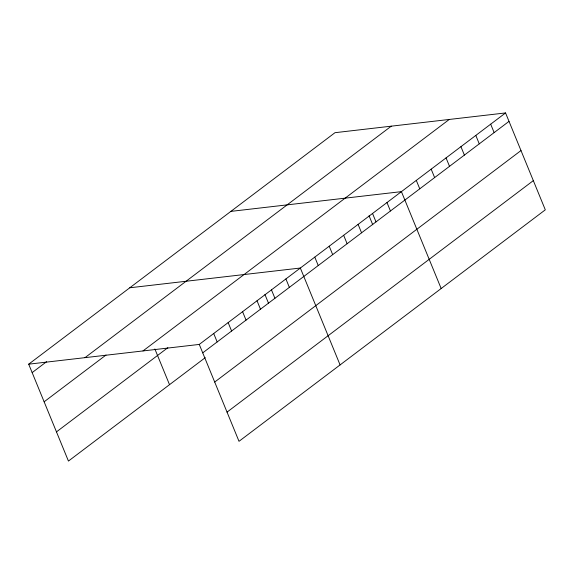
<?xml version="1.0" encoding="UTF-8"?>
<svg xmlns="http://www.w3.org/2000/svg" width="574" height="574" viewBox="0 0 574 574"><rect width="100%" height="100%" fill="white"/><g stroke="black" fill="none" stroke-linecap="round" stroke-linejoin="round"><path stroke-width="0.86" d="M28.7 364.174L334.994 132.687L505.558 112.935L545.3 209.826L239.006 441.313L199.271 344.422L28.7 364.174L68.442 461.066L205.27 357.652M32.158 372.605L46.594 361.692M84.988 357.652L391.281 126.165M44.133 401.8L106.018 355.026M142.983 350.936L449.277 119.449M56.467 431.878L167.859 347.686M199.271 344.422L505.558 112.935M202.73 352.852L509.016 121.365M214.698 382.047L520.991 150.553M227.031 412.125L533.325 180.631M230.856 211.39L401.42 191.637L441.162 288.528M129.774 287.782L300.346 268.029L340.081 364.921M490.684 124.178L494.142 132.608M475.81 135.421L479.268 143.852M460.929 146.664L464.388 155.095M446.055 157.907L449.514 166.338M431.174 169.151L434.633 177.581M416.301 180.394L419.759 188.824M386.984 202.55L390.442 210.981M372.54 213.463L375.999 221.894M369.075 215.795L372.734 224.714M358.104 224.377L361.563 232.807M343.661 235.29L347.119 243.72M329.225 246.203L332.683 254.634M314.782 257.116L318.24 265.547M285.902 278.942L289.361 287.373M271.466 289.856L274.924 298.286M264.937 294.498L268.596 303.424M257.03 300.769L260.481 309.199M242.587 311.682L246.045 320.113M228.151 322.595L231.609 331.026M213.707 333.508L217.166 341.939M154.872 348.978L169.517 384.673"/></g></svg>
